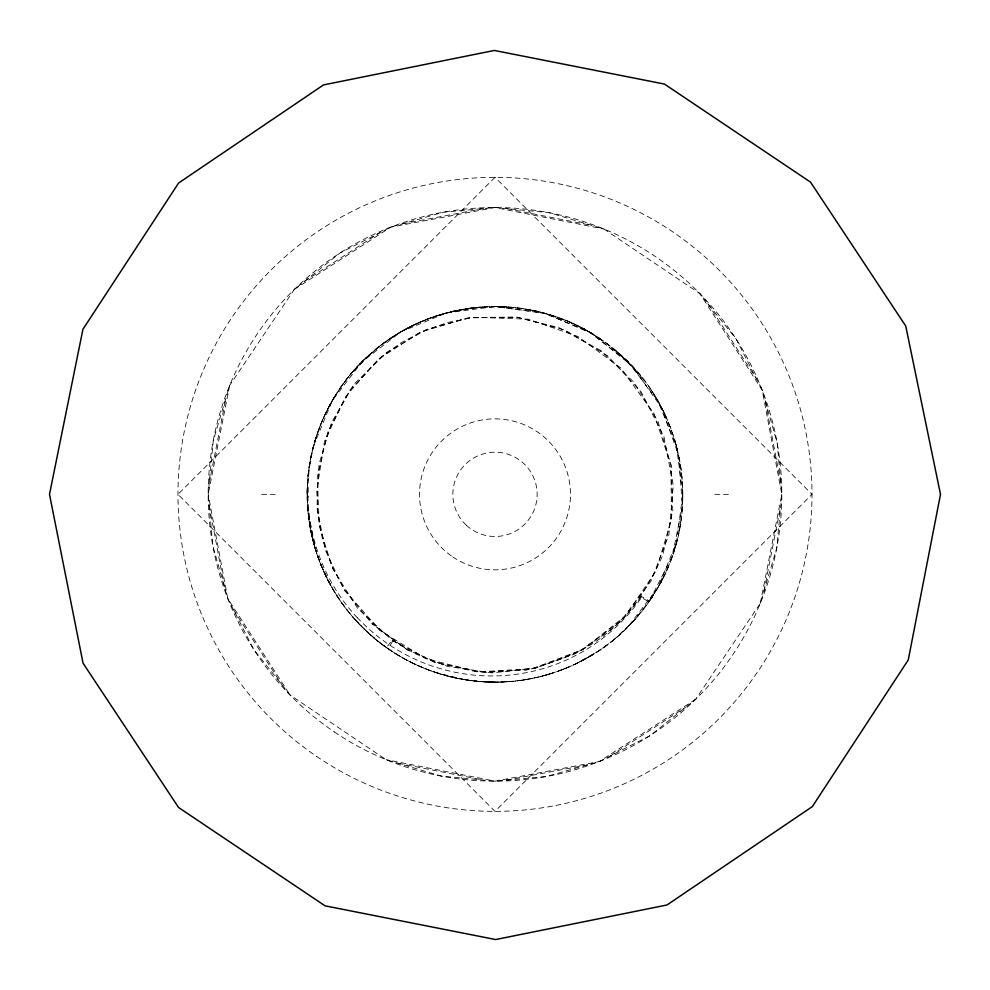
<?xml version="1.0" encoding="UTF-8"?>
<svg xmlns="http://www.w3.org/2000/svg" width="990" height="990" viewBox="0 0 990 990"><rect width="100%" height="100%" fill="white"/><g stroke="black" fill="none" stroke-linecap="round" stroke-linejoin="round"><path stroke-width="0.74" stroke-dasharray="4.95 3.71" d="M393.154 336.575C338.283 371.399 304.45 436.243 307.333 501.188C308.719 541.171 323.408 580.388 348.356 611.647C359.519 625.544 372.735 637.77 387.239 648.141C388.798 650.183 388.921 646.656 389.887 645.975A32.596 1.473 -55 0 0 388.464 644.985L386.211 647.41C413.795 667.037 446.738 678.942 480.484 681.566L495 682.135L513.327 681.231M679.177 530.962C690.277 476.636 675.539 417.854 640.134 375.185M680.761 521.891C673.311 573.693 642.98 621.584 599.346 650.467M311.677 453.655C299.364 507.895 312.914 567.183 347.589 610.669M209.311 482.464L226.067 397.522M229.68 385.382L208.185 494.344L212.85 545.861L227.799 598.591L253.725 649.44L290.082 695.029L386.038 759.664L441.107 776.049L495 781.16L546.517 776.494L599.247 761.545L650.096 735.62L695.685 699.262L760.32 603.306L776.705 548.237L781.815 494.344L777.15 442.827L762.201 390.097L736.275 339.248L699.918 293.659L603.962 229.024L548.893 212.64L495 207.529L443.483 212.194L390.753 227.143L339.904 253.069L294.315 289.427L229.68 385.382L213.296 440.451L208.185 494.344L227.799 598.591L290.082 695.029M760.32 603.306L781.815 494.344L762.201 390.097L699.918 293.659M763.934 591.166L780.689 506.224M310.724 458.234C315.018 436.479 323.148 415.503 334.682 396.569M312.382 450.586L315.785 438.248M674.685 548.906L677.148 540.02L671.789 557.655M316.045 437.419C297.681 493.948 308.496 558.806 344.248 606.313M315.847 438.038C325.623 406.927 343.654 378.489 367.612 356.375L359.89 363.924M668.46 566.28L660.615 582.863L651.111 598.715M653.375 595.25L649.205 601.512L660.639 582.825C703.086 506.694 682.357 403.252 614.109 349.161L599.346 338.209M660.639 582.825L664.736 574.67M328.494 407.509L333.717 398.141M334.571 396.743C362.526 350.311 411.506 317.357 465.04 308.954C490.112 304.945 515.988 306.021 540.614 312.184C550.316 314.647 559.833 317.827 569.04 321.775C573.928 323.891 578.742 326.193 583.444 328.692C578.643 326.18 572.393 323.173 566.825 320.834L575.339 324.609M651.123 598.69L634.145 620.445L614.134 639.503M340.35 387.808C356.326 364.11 378.329 345.201 402.843 330.722C427.767 316.701 455.895 308.509 484.432 306.851M641.31 596.586L627.425 613.726L611.82 629.034L575.537 653.685L534.291 668.51L491.882 672.866L447.653 666.493L407.236 649.824L372.091 623.836L407.571 649.96M353.319 371.101L376.349 348.789M619.48 634.949L635.493 618.936L645.208 607.043L649.576 600.967L646.631 599.457A32.596 1.473 35 0 0 641.557 597.366M615.607 638.278C574.472 673.076 517.931 688.595 464.78 679.685M375.668 349.346C395.134 333.432 417.755 321.342 441.887 314.226M377.376 347.96C440.278 296.604 536.704 292.793 602.712 340.523M549.487 674.054L540.577 676.516C564.424 670.515 587.07 659.835 606.833 645.195M304.363 281.42L379.541 232.86M294.315 289.427L390.753 227.143L495 207.529L603.962 229.024M695.685 699.262L599.247 761.545L495 781.16L386.038 759.664M610.459 755.828L685.637 707.268M591.451 655.467L575.24 664.117L599.247 650.529M393.018 336.662C436.095 308.546 490.842 299.512 540.701 312.197L522.547 308.583L504.219 306.789M402.286 331.044L411.852 325.97M614.134 349.185L627.833 361.598L606.87 343.518L588.889 331.712L569.04 321.775L543.609 312.951L495 306.553L473.567 307.779L446.391 312.951L401.111 331.712L362.216 361.56L332.368 400.455L313.607 445.735A187.791 187.791 0 0 0 388.278 648.858M566.837 667.854L558.273 671.146M549.462 674.054C485.954 693.916 412.756 676.393 365.1 629.949L353.727 618.057M453.098 311.293L473.925 307.742M402.386 223.839L483.64 208.556M506.36 780.132L587.615 764.849M522.584 680.093L531.531 678.546M446.391 312.951L495 306.553L545.577 313.496L592.416 333.803L632.053 365.978L661.567 407.632L678.769 455.697L682.382 506.62L672.148 556.64L648.821 602.056L641.57 597.378A181.838 181.826 -75.8 0 1 495 675.935A184.363 184.338 -64.2 0 1 357.526 617.884M261.583 494.344L275.195 494.344M714.805 494.344L728.417 494.344M479.012 681.454L495 682.135L479.012 681.454L463.246 679.425C417.706 671.703 375.47 646.507 347.094 610.05M504.182 306.776L513.377 307.457M464.694 679.672L435.353 672.408A181.405 181.356 18.7 0 1 388.389 648.673M506.88 208.655L591.822 225.411M398.178 763.278L483.12 780.033M531.704 310.179L543.609 312.951L588.889 331.712L627.784 361.56L645.876 382.536M532.793 310.402L551.207 315.167M549.537 314.647L566.862 320.847M585.486 329.794L583.556 328.742L591.624 333.321L585.486 329.794C606.326 341.476 624.95 356.895 640.208 375.284L615.656 350.448M600.942 350.621L558.979 327.653L516.421 317.085L470.584 317.481L426.356 329.522L386.657 352.428L353.801 384.318L331.675 422.223L319.04 464.075L316.961 507.746L325.549 550.601L344.297 590.09L372.376 624.047M591.587 333.296L583.518 328.729L601.079 339.384M392.745 640.654L414.043 653.19L436.912 662.916L485.422 672.631L534.897 668.374L581.303 650.64L621.225 620.544L650.987 581.217L668.881 534.885L673.311 485.273L663.956 436.639L641.285 392.065L607.749 355.905L565.253 330.202L517.312 317.196L467.651 317.914L420.107 332.269L378.143 359.345L345.634 396.532L324.46 441.466L316.751 490.669L317.963 515.505L322.641 539.934L331.551 565.562L344.26 589.545L379.764 630.395L425.898 658.697L478.393 671.863L532.422 668.671L582.999 649.403L625.47 615.854L655.924 571.119L671.542 519.292L670.898 465.176L654.043 413.746L620.73 367.921L577.764 336.427L528.239 319.176L474.148 317.27L447.517 322.493L421.975 331.687L401.259 342.689L382.152 356.313L349.99 390.171L327.876 431.529L317.283 477.217L319.3 526.123L332.776 568.916L357.786 608.578L392.275 640.369L433.843 662.087L477.799 672.062L526.494 670.094C556.615 661.592 586.86 651.42 610.57 630.11C634.788 610.545 649.613 583.159 662.694 555.514L672.804 510.58L671.171 465.325L657.979 421.431L634.033 382.338L600.633 350.46M599.371 338.233L606.895 343.542M381.088 643.636L387.239 648.141M627.784 361.56L657.632 400.455L664.773 414.105M707.924 303.707L756.484 378.885M233.516 609.803L282.076 684.981M651.16 390.048L657.632 400.455L676.393 445.735L682.791 494.344L682.555 503.638L682.791 494.344L676.393 542.941L657.632 588.233L627.784 627.128A187.791 187.791 0 0 1 435.353 672.408M656.073 397.807L660.602 405.801M321.156 565.352L331.217 586.204C318.384 563.36 310.86 537.941 308.038 511.941L315.105 548.188L311.281 533.226M664.748 414.03L671.839 431.157M677.16 448.705L674.722 439.907L680.749 466.773L682.555 485.075M765.505 401.717L780.788 482.984M209.212 505.704L224.495 586.959M307.89 487.563L308.088 497.376M307.259 490.347L307.333 501.188M357.477 617.933A183.558 183.509 -70.5 0 1 307.964 487.563A183.657 183.62 -55.5 0 1 334.397 396.99M495 177.334L177.99 494.344L495 811.355L812.01 494.344L495 177.334M316.416 756.273A317.01 317.01 0 0 0 811.119 518.03A317.01 317.01 0 0 0 357.452 208.729A317.01 317.01 0 0 0 316.416 756.273M466.339 525.232A42.137 42.137 0 0 0 536.085 503.724A42.137 42.137 0 0 0 482.575 454.076A42.137 42.137 0 0 0 466.339 525.232M452.69 556.85A75.475 75.475 0 0 0 570.289 499.727A75.475 75.475 0 0 0 462.021 426.455A75.475 75.475 0 0 0 452.69 556.85M334.236 731.87A286.815 286.815 0 0 0 781.085 514.8A286.815 286.815 0 0 0 369.678 236.35A286.815 286.815 0 0 0 334.236 731.87"/><path stroke-width="1.49" d="M940.5 494.344L908.263 659.922L812.332 806.602L666.988 904.984L495.644 939.547L325.079 905.838L178.559 807.494L83.049 663.152L49.5 494.344L82.95 329.249L178.608 183.001L323.52 84.917L494.357 50.453L664.426 84.063L810.513 182.111L905.739 326.032L940.5 494.344"/></g></svg>
